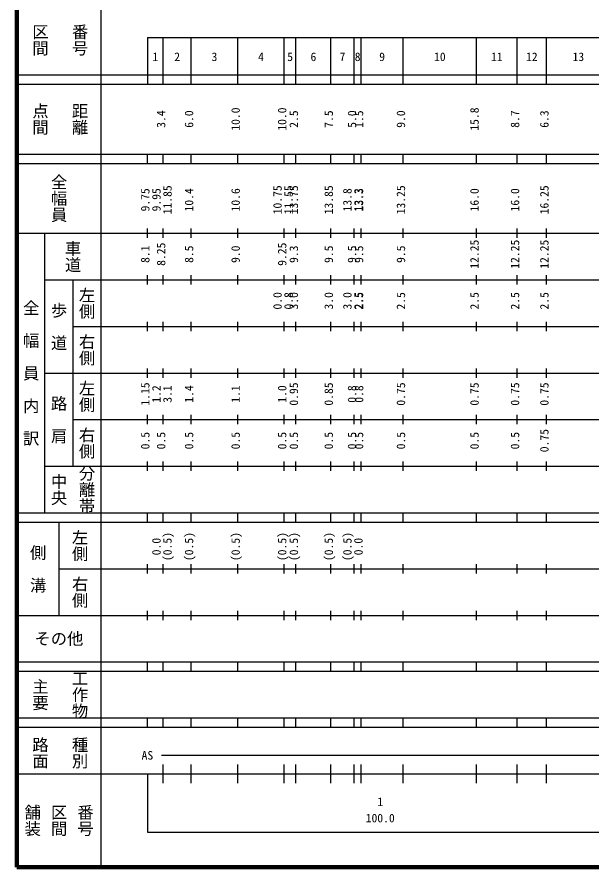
# Model space of a CAD drawing. Units: millimetres on the paper, enlarged 1000 times. Extents: x 40000 to 680000, y 20000 to 380000.
# Drawn here: x 40000 to 163264, y 20000 to 202409 of the extents above; entities that cross this region are included whole.
import ezdxf
from ezdxf.enums import TextEntityAlignment as Align

# ---------------------------------------------------------------- set-up
doc = ezdxf.new("R2010")
doc.units = ezdxf.units.MM
doc.header["$LTSCALE"] = 1000
doc.layers.add('M-TTL', color=2, linetype='Continuous', lineweight=140)
doc.layers.add('M-TTL-BAND', color=7, linetype='Continuous', lineweight=25)
doc.styles.add('@ＭＳ ゴシック', font='')
doc.styles.add('ＭＳ ゴシック', font='')
doc.styles.get('@ＭＳ ゴシック').set_extended_font_data('@MS Gothic')
doc.styles.get('ＭＳ ゴシック').set_extended_font_data('MS Gothic')

msp = doc.modelspace()

# ---------------------------------------------------------------- linework, layer by layer
at = {"layer": 'M-TTL'}
for p, q in [((40000, 380000), (40000, 20000)), ((40000, 20000), (680000, 20000))]:
    msp.add_line(p, q, dxfattribs=at)
at = {"layer": 'M-TTL-BAND'}
for p, q in [((58000, 370000), (58000, 20000)), ((68000, 198000), (579000, 198000)), ((68000, 198000), (68000, 188000)), ((71400, 188000), (71400, 198000)), ((77400, 188000), (77400, 198000)), ((87400, 188000), (87400, 198000)), ((97400, 188000), (97400, 198000)), ((99900, 188000), (99900, 198000)), ((107400, 188000), (107400, 198000)), ((112400, 188000), (112400, 198000)), ((113900, 188000), (113900, 198000)), ((122900, 188000), (122900, 198000)), ((138700, 188000), (138700, 198000)), ((147400, 188000), (147400, 198000)), ((153700, 188000), (153700, 198000)), ((40000, 190000), (579000, 190000)), ((40000, 188000), (579000, 188000)), ((40000, 173000), (579000, 173000)), ((68000, 171000), (68000, 173000)), ((71400, 171000), (71400, 173000)), ((77400, 171000), (77400, 173000)), ((87400, 171000), (87400, 173000)), ((97400, 171000), (97400, 173000)), ((99900, 171000), (99900, 173000)), ((107400, 171000), (107400, 173000)), ((112400, 171000), (112400, 173000)), ((113900, 171000), (113900, 173000)), ((122900, 171000), (122900, 173000)), ((138700, 171000), (138700, 173000)), ((147400, 171000), (147400, 173000)), ((153700, 171000), (153700, 173000)), ((40000, 171000), (579000, 171000)), ((68000, 155000), (68000, 157000)), ((71400, 155000), (71400, 157000)), ((77400, 155000), (77400, 157000)), ((87400, 155000), (87400, 157000)), ((97400, 155000), (97400, 157000)), ((99900, 155000), (99900, 157000)), ((107400, 155000), (107400, 157000)), ((112400, 155000), (112400, 157000)), ((113900, 155000), (113900, 157000)), ((122900, 155000), (122900, 157000)), ((138700, 155000), (138700, 157000)), ((147400, 155000), (147400, 157000)), ((153700, 155000), (153700, 157000)), ((40000, 156000), (579000, 156000)), ((46000, 96000), (46000, 156000)), ((46000, 146000), (579000, 146000)), ((52000, 146000), (52000, 106000)), ((68000, 145000), (68000, 147000)), ((71400, 145000), (71400, 147000)), ((77400, 145000), (77400, 147000)), ((87400, 145000), (87400, 147000)), ((97400, 145000), (97400, 147000)), ((99900, 145000), (99900, 147000)), ((107400, 145000), (107400, 147000)), ((112400, 145000), (112400, 147000)), ((113900, 145000), (113900, 147000)), ((122900, 145000), (122900, 147000)), ((138700, 145000), (138700, 147000)), ((147400, 145000), (147400, 147000)), ((153700, 145000), (153700, 147000)), ((68000, 135000), (68000, 137000)), ((71400, 135000), (71400, 137000)), ((77400, 135000), (77400, 137000)), ((87400, 135000), (87400, 137000)), ((97400, 135000), (97400, 137000)), ((99900, 135000), (99900, 137000)), ((107400, 135000), (107400, 137000)), ((112400, 135000), (112400, 137000)), ((113900, 135000), (113900, 137000)), ((122900, 135000), (122900, 137000)), ((138700, 135000), (138700, 137000)), ((147400, 135000), (147400, 137000)), ((153700, 135000), (153700, 137000)), ((52000, 136000), (579000, 136000)), ((46000, 126000), (579000, 126000)), ((68000, 125000), (68000, 127000)), ((71400, 125000), (71400, 127000)), ((77400, 125000), (77400, 127000)), ((87400, 125000), (87400, 127000)), ((97400, 125000), (97400, 127000)), ((99900, 125000), (99900, 127000)), ((107400, 125000), (107400, 127000)), ((112400, 125000), (112400, 127000)), ((113900, 125000), (113900, 127000)), ((122900, 125000), (122900, 127000)), ((138700, 125000), (138700, 127000)), ((147400, 125000), (147400, 127000)), ((153700, 125000), (153700, 127000)), ((68000, 115000), (68000, 117000)), ((71400, 115000), (71400, 117000)), ((77400, 115000), (77400, 117000)), ((87400, 115000), (87400, 117000)), ((97400, 115000), (97400, 117000)), ((99900, 115000), (99900, 117000)), ((107400, 115000), (107400, 117000)), ((112400, 115000), (112400, 117000)), ((113900, 115000), (113900, 117000)), ((122900, 115000), (122900, 117000)), ((138700, 115000), (138700, 117000)), ((147400, 115000), (147400, 117000)), ((153700, 115000), (153700, 117000)), ((52000, 116000), (579000, 116000)), ((46000, 106000), (579000, 106000)), ((68000, 105000), (68000, 107000)), ((71400, 105000), (71400, 107000)), ((77400, 105000), (77400, 107000)), ((87400, 105000), (87400, 107000)), ((97400, 105000), (97400, 107000)), ((99900, 105000), (99900, 107000)), ((107400, 105000), (107400, 107000)), ((112400, 105000), (112400, 107000)), ((113900, 105000), (113900, 107000)), ((122900, 105000), (122900, 107000)), ((138700, 105000), (138700, 107000)), ((147400, 105000), (147400, 107000)), ((153700, 105000), (153700, 107000)), ((40000, 96000), (579000, 96000)), ((68000, 94000), (68000, 96000)), ((71400, 94000), (71400, 96000)), ((77400, 94000), (77400, 96000)), ((87400, 94000), (87400, 96000)), ((97400, 94000), (97400, 96000)), ((99900, 94000), (99900, 96000)), ((107400, 94000), (107400, 96000)), ((112400, 94000), (112400, 96000)), ((113900, 94000), (113900, 96000)), ((122900, 94000), (122900, 96000)), ((138700, 94000), (138700, 96000)), ((147400, 94000), (147400, 96000)), ((153700, 94000), (153700, 96000)), ((40000, 94000), (579000, 94000)), ((49000, 94000), (49000, 74000)), ((49000, 84000), (579000, 84000)), ((68000, 83000), (68000, 85000)), ((71400, 83000), (71400, 85000)), ((77400, 83000), (77400, 85000)), ((87400, 83000), (87400, 85000)), ((97400, 83000), (97400, 85000)), ((99900, 83000), (99900, 85000)), ((107400, 83000), (107400, 85000)), ((112400, 83000), (112400, 85000)), ((113900, 83000), (113900, 85000)), ((122900, 83000), (122900, 85000)), ((138700, 83000), (138700, 85000)), ((147400, 83000), (147400, 85000)), ((153700, 83000), (153700, 85000)), ((68000, 73000), (68000, 75000)), ((71400, 73000), (71400, 75000)), ((77400, 73000), (77400, 75000)), ((87400, 73000), (87400, 75000)), ((97400, 73000), (97400, 75000)), ((99900, 73000), (99900, 75000)), ((107400, 73000), (107400, 75000)), ((112400, 73000), (112400, 75000)), ((113900, 73000), (113900, 75000)), ((122900, 73000), (122900, 75000)), ((138700, 73000), (138700, 75000)), ((147400, 73000), (147400, 75000)), ((153700, 73000), (153700, 75000)), ((40000, 74000), (579000, 74000)), ((40000, 64000), (579000, 64000)), ((68000, 62000), (68000, 64000)), ((71400, 62000), (71400, 64000)), ((77400, 62000), (77400, 64000)), ((87400, 62000), (87400, 64000)), ((97400, 62000), (97400, 64000)), ((99900, 62000), (99900, 64000)), ((107400, 62000), (107400, 64000)), ((112400, 62000), (112400, 64000)), ((113900, 62000), (113900, 64000)), ((122900, 62000), (122900, 64000)), ((138700, 62000), (138700, 64000)), ((147400, 62000), (147400, 64000)), ((153700, 62000), (153700, 64000)), ((40000, 62000), (579000, 62000)), ((40000, 52000), (579000, 52000)), ((68000, 50000), (68000, 52000)), ((71400, 50000), (71400, 52000)), ((77400, 50000), (77400, 52000)), ((87400, 50000), (87400, 52000)), ((97400, 50000), (97400, 52000)), ((99900, 50000), (99900, 52000)), ((107400, 50000), (107400, 52000)), ((112400, 50000), (112400, 52000)), ((113900, 50000), (113900, 52000)), ((122900, 50000), (122900, 52000)), ((138700, 50000), (138700, 52000)), ((147400, 50000), (147400, 52000)), ((153700, 50000), (153700, 52000)), ((40000, 50000), (579000, 50000)), ((71000, 44000), (565000, 44000)), ((71400, 38000), (71400, 42000)), ((77400, 38000), (77400, 42000)), ((87400, 38000), (87400, 42000)), ((97400, 38000), (97400, 42000)), ((99900, 38000), (99900, 42000)), ((107400, 38000), (107400, 42000)), ((112400, 38000), (112400, 42000)), ((113900, 38000), (113900, 42000)), ((122900, 38000), (122900, 42000)), ((138700, 38000), (138700, 42000)), ((147400, 38000), (147400, 42000)), ((153700, 38000), (153700, 42000)), ((40000, 40000), (579000, 40000)), ((68000, 40000), (68000, 27500)), ((68000, 27500), (579000, 27500))]:
    msp.add_line(p, q, dxfattribs=at)

# ---------------------------------------------------------------- texts
at = {"layer": 'M-TTL-BAND', "style": '@ＭＳ ゴシック'}
for s, p in [('番号', (53500, 197500)), ('区間', (45000, 197500)), ('点間', (45000, 180500)), ('距離', (53500, 180500)), ('全幅員', (49000, 163500)), ('車道', (52000, 151000)), ('左側', (55000, 141000)), ('全\u3000幅\u3000員\u3000内\u3000訳', (43000, 126000)), ('歩\u3000道', (49000, 136000)), ('右側', (55000, 131000)), ('左側', (55000, 121000)), ('路\u3000肩', (49000, 116000)), ('右側', (55000, 111000)), ('分離帯', (55000, 101000)), ('中央', (49000, 101000)), ('左側', (53500, 89000)), ('側\u3000溝', (44500, 84000)), ('右側', (53500, 79000)), ('主要', (45000, 57000)), ('工作物', (53500, 57000)), ('路面', (45000, 44500)), ('種別', (53500, 44500)), ('舗装', (43333, 30000)), ('区間', (49000, 30000)), ('番号', (54667, 30000))]:
    msp.add_text(s, height=2566, rotation=270, dxfattribs=at).set_placement(p, align=Align.MIDDLE_CENTER)
at = {"layer": 'M-TTL-BAND', "style": 'ＭＳ ゴシック'}
for s, p in [('1', (69700, 192405)), ('2', (74400, 192405)), ('3', (82400, 192405)), ('4', (92400, 192405)), ('5', (98650, 192405)), ('6', (103650, 192405)), ('7', (109900, 192405)), ('8', (113150, 192405)), ('9', (118400, 192405)), ('10', (130800, 192405)), ('11', (143050, 192405)), ('12', (150550, 192405)), ('13', (160550, 192405)), ('AS', (68000, 42500)), ('1', (118000, 32523)), ('100.0', (118000, 29033))]:
    msp.add_text(s, height=1833, dxfattribs=at).set_placement(p, align=Align.BOTTOM_CENTER)
for s, p in [('10.0', (88400, 180500)), ('10.0', (98400, 180500)), ('15.8', (139700, 180500)), ('3.4', (72400, 180500)), ('6.0', (78400, 180500)), ('2.5', (100900, 180500)), ('7.5', (108400, 180500)), ('5.0', (113400, 180500)), ('1.5', (114900, 180500)), ('9.0', (123900, 180500)), ('8.7', (148400, 180500)), ('6.3', (154700, 180500)), ('11.85', (73770, 163174)), ('10.75', (97400, 163174)), ('11.55', (99770, 163174)), ('13.75', (100900, 163174)), ('13.85', (108400, 163174)), ('13.25', (123900, 163174)), ('16.25', (154700, 163174)), ('9.75', (69000, 163174)), ('9.95', (71400, 163174)), ('10.4', (78400, 163174)), ('10.6', (88400, 163174)), ('13.8', (112400, 163174)), ('13.3', (114770, 163174)), ('13.3', (114900, 163174)), ('16.0', (139700, 163174)), ('16.0', (148400, 163174)), ('8.1', (69000, 151500)), ('8.25', (72400, 151500)), ('9.0', (88400, 151500)), ('9.25', (98400, 151500)), ('12.25', (139700, 151500)), ('12.25', (148400, 151500)), ('12.25', (154700, 151500)), ('8.5', (78400, 151500)), ('9.3', (100900, 151500)), ('9.5', (108400, 151500)), ('9.5', (113400, 151500)), ('9.5', (114900, 151500)), ('9.5', (123900, 151500)), ('0.0', (97400, 141500)), ('0.8', (99770, 141500)), ('3.0', (100900, 141500)), ('3.0', (108400, 141500)), ('3.0', (112400, 141500)), ('2.5', (114770, 141500)), ('2.5', (114900, 141500)), ('2.5', (123900, 141500)), ('2.5', (139700, 141500)), ('2.5', (148400, 141500)), ('2.5', (154700, 141500)), ('1.15', (69000, 121500)), ('1.2', (71400, 121500)), ('3.1', (73770, 121500)), ('1.4', (78400, 121500)), ('1.1', (88400, 121500)), ('1.0', (98400, 121500)), ('0.95', (100900, 121500)), ('0.85', (108400, 121500)), ('0.8', (113400, 121500)), ('0.8', (114900, 121500)), ('0.75', (123900, 121500)), ('0.75', (139700, 121500)), ('0.75', (148400, 121500)), ('0.75', (154700, 121500)), ('0.5', (69000, 111500)), ('0.5', (72400, 111500)), ('0.5', (78400, 111500)), ('0.5', (88400, 111500)), ('0.5', (98400, 111500)), ('0.5', (100900, 111500)), ('0.5', (108400, 111500)), ('0.5', (113400, 111500)), ('0.5', (114900, 111500)), ('0.5', (123900, 111500)), ('0.5', (139700, 111500)), ('0.5', (148400, 111500)), ('0.75', (154700, 111500)), ('(0.5)', (73770, 88764)), ('(0.5)', (78400, 88764)), ('(0.5)', (88400, 88764)), ('(0.5)', (98400, 88764)), ('(0.5)', (100900, 88764)), ('(0.5)', (108400, 88764)), ('(0.5)', (112400, 88764)), ('0.0', (71400, 88764)), ('0.0', (114770, 88764))]:
    msp.add_text(s, height=1833, rotation=90, dxfattribs=at).set_placement(p, align=Align.BOTTOM_CENTER)
msp.add_text('その他', height=2566, dxfattribs=at).set_placement((49000, 69000), align=Align.MIDDLE_CENTER)

doc.saveas('drawing.dxf')
